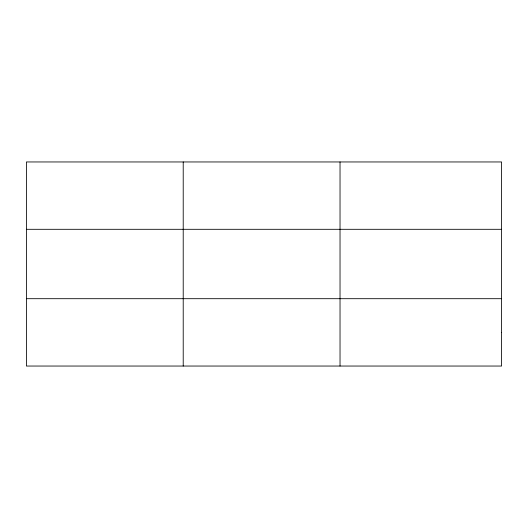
<?xml version="1.0" encoding="UTF-8"?>
<svg xmlns="http://www.w3.org/2000/svg" width="528" height="528" viewBox="0 0 528 528"><rect width="100%" height="100%" fill="white"/><g stroke="black" fill="none" stroke-linecap="round" stroke-linejoin="round"><path stroke-width="0.79" d="M183.216 366.043L183.216 161.957M340.032 366.043L340.032 161.957M26.4 229.304L501.6 229.304M26.4 298.696L501.6 298.696M501.6 332.369L501.6 366.043L26.4 366.043L26.4 161.957L501.6 161.957L501.6 332.369"/></g></svg>
